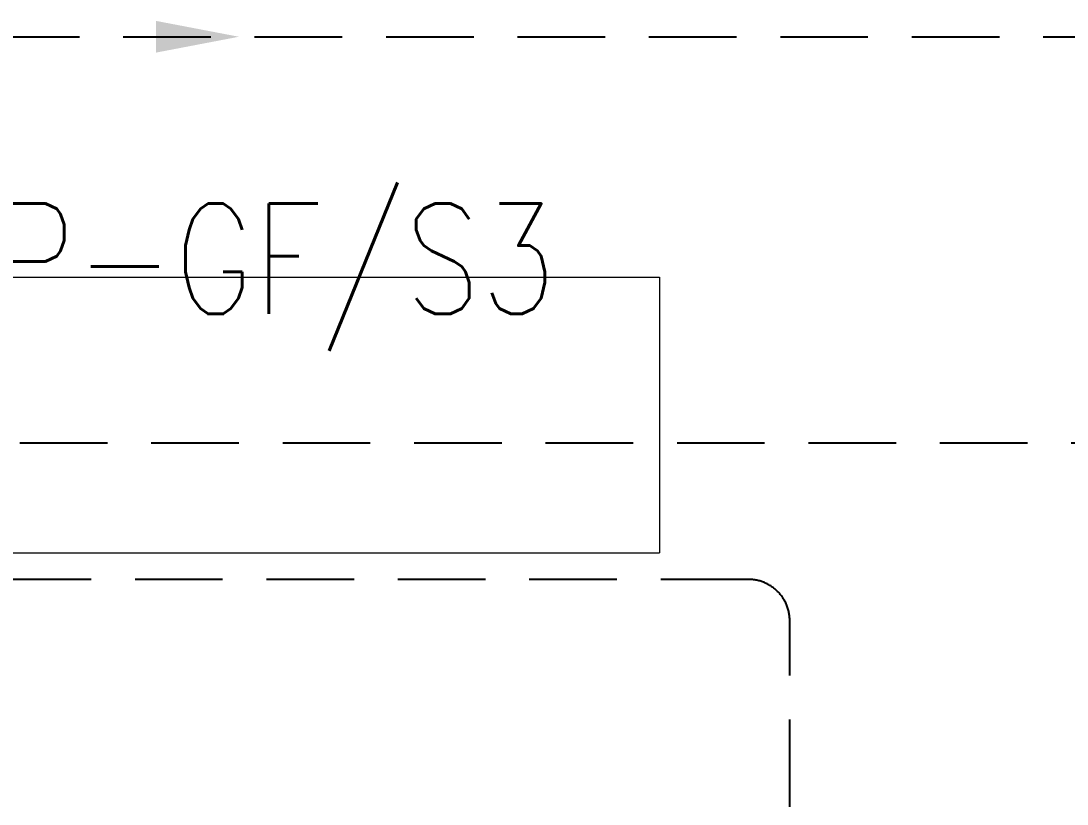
# Model space of a CAD drawing. Header units: inches. Extents: x -12418 to 242017, y -29325 to 19878.
# Drawn here: x 16042 to 17937, y -3702 to -2283 of the extents above; entities that cross this region are included whole.
import ezdxf
from ezdxf import colors
from ezdxf.entities.mleader import LeaderData, LeaderLine
from ezdxf.math import Vec2, Vec3

# ---------------------------------------------------------------- set-up
doc = ezdxf.new("R2010")
doc.units = ezdxf.units.IN
doc.header["$LTSCALE"] = 25
doc.header["$MEASUREMENT"] = 0
doc.linetypes.add('DASHDOT', pattern=[25.4, 12.7, -6.35, 0, -6.35])
doc.linetypes.add('HIDDEN', pattern=[9.525, 6.35, -3.175])
doc.layers.get('0').update_dxf_attribs({"color": 8})
for name, color, linetype, lineweight in [('00-Ground Floor$0$LOADING', 253, 'Continuous', 5), ('E-LITE-CIRC', 6, 'Continuous', 25), ('E-LITE-CLNG-CNDT', 6, 'DASHDOT', 35), ('E-POWR-FLOR-CNDT', 6, 'HIDDEN', 25), ('E-POWR-FLOR-CNDT @ 100', 6, 'HIDDEN', 25)]:
    doc.layers.add(name, color=color, linetype=linetype, lineweight=lineweight)
doc.styles.add('DC_Simplex', font='SIMPLEX.shx', dxfattribs={"width": 0.7})

# ---------------------------------------------------------------- blocks, each defined once
blk = doc.blocks.new('00-Ground Floor')
at = {"layer": '00-Ground Floor$0$LOADING'}
for p, q in [((14222.9, -2747.4, 0), (17198.7, -2747.4, 0)), ((17198.7, -2747.4, 0), (17198.7, -3247.4, 0)), ((14222.9, -3247.4, 0), (17198.7, -3247.4, 0))]:
    blk.add_line(p, q, dxfattribs=at)
blk = doc.blocks.new('*U10')
blk.add_hatch(color=256).paths.add_polyline_path([(0, 0.287), (-1.5, 0), (0, -0.287)])
blk = doc.blocks.new('ARR0W')
at = {"color": 45}
blk.add_ellipse((0, 0), major_axis=(0.4, 0), ratio=0.4, dxfattribs=at)
at = {"color": 45, "ltscale": 0.5}
blk.add_solid([(-1.4, 0.167), (-0.4, 0), (-1.4, -0.167)], dxfattribs=at)

msp = doc.modelspace()

# ---------------------------------------------------------------- linework, layer by layer
at = {"layer": 'E-POWR-FLOR-CNDT'}
msp.add_line((17434.7, -5136.5, 0), (17434.7, -3370.2, 0), dxfattribs=at)
at = {"layer": 'E-POWR-FLOR-CNDT', "elevation": 0}
for points in [[(8055.8, -3047.4), (8055.8, -2386.8, -0.414214), (8130.8, -2311.8), (19019.8, -2311.8, -0.414214), (19094.8, -2386.8), (19094.8, -3488.9, 0.367712), (19157.8, -3562.9), (19849.5, -3675.5)], [(14372.9, -3047.7), (18956.8, -3047.7, -0.414214), (19031.8, -3122.7), (19031.8, -3488.1, 0.371195), (19095.7, -3562.3), (19849.5, -3675.5)], [(17359.7, -3295.2), (14476.5, -3295.2, -0.198912), (14423.4, -3273.2), (14321.7, -3171.4)]]:
    msp.add_lwpolyline(points, format="xyb", dxfattribs=at)
at = {"layer": 'E-POWR-FLOR-CNDT', "extrusion": (0, -5.02777e-07, 1)}
msp.add_arc((17359.7, -3370.2, 0), 75, 0, 90, dxfattribs=at)

# ---------------------------------------------------------------- block references
at = {"layer": 'E-LITE-CLNG-CNDT'}
msp.add_blockref('00-Ground Floor', (0, 0), dxfattribs=at)
at = {"layer": 'E-POWR-FLOR-CNDT @ 100', "xscale": 100, "yscale": 100, "zscale": 100, "rotation": 180}
msp.add_blockref('*U10', (16286.7, -2311.8, 0), dxfattribs=at)

# ---------------------------------------------------------------- leaders
at = {"layer": 'E-LITE-CIRC'}
ml = msp.add_multileader_mtext('Standard', dxfattribs=at)
ml.set_content('{\\Fdc_el_romans|c0;\\W0.8;TO\\Fromans|c0; \\Fsimplex|c0;UPP-GF/S3}', color=256, style='DC_Simplex')
ml.set_leader_properties()
ml.set_arrow_properties(name='ARR0W')
ml.build(insert=Vec2(0, 0))
ml.multileader.update_dxf_attribs({"dogleg_length": 200, "arrow_head_size": 140, "scale": 100})
ctx = ml.context
ctx.base_point, ctx.scale, ctx.char_height, ctx.arrow_head_size, ctx.landing_gap_size, ctx.plane_origin, ctx.plane_x_axis, ctx.plane_y_axis = Vec3(15155.2, -2747.4, 0), 100, 200, 140, 140, Vec3(30160.8, -9725.6, 0), Vec3(1, 0.000001, 0), Vec3(-0.000001, 1, 0)
notes = []
notes.append((ctx, [(0, (1, 1, 0), (15046.4, -2747.4, 0), (1, 0.000001, 0), 108.8, [(0, [(14914.2, -3047.7, 0)], 0, [])])]))
ctx.mtext.insert, ctx.mtext.text_direction, ctx.mtext.rotation, ctx.mtext.flow_direction = Vec3(15295.2, -2614.1, 0), Vec3(1, 0.000001, 0), 0.000001, 5
for ctx, leaders in notes:
    for number, flags, end, landing, length, lines in leaders:
        leader = LeaderData()
        leader.index, (leader.has_last_leader_line, leader.has_dogleg_vector, leader.attachment_direction) = number, flags
        leader.last_leader_point, leader.dogleg_vector, leader.dogleg_length = Vec3(end), Vec3(landing), length
        for number, points, colour, breaks in lines:
            line = LeaderLine()
            line.index, line.vertices, line.color, line.breaks = number, Vec3.list(points), colors.encode_raw_color(colour), breaks
            leader.lines.append(line)
        ctx.leaders.append(leader)

doc.saveas('drawing.dxf')
